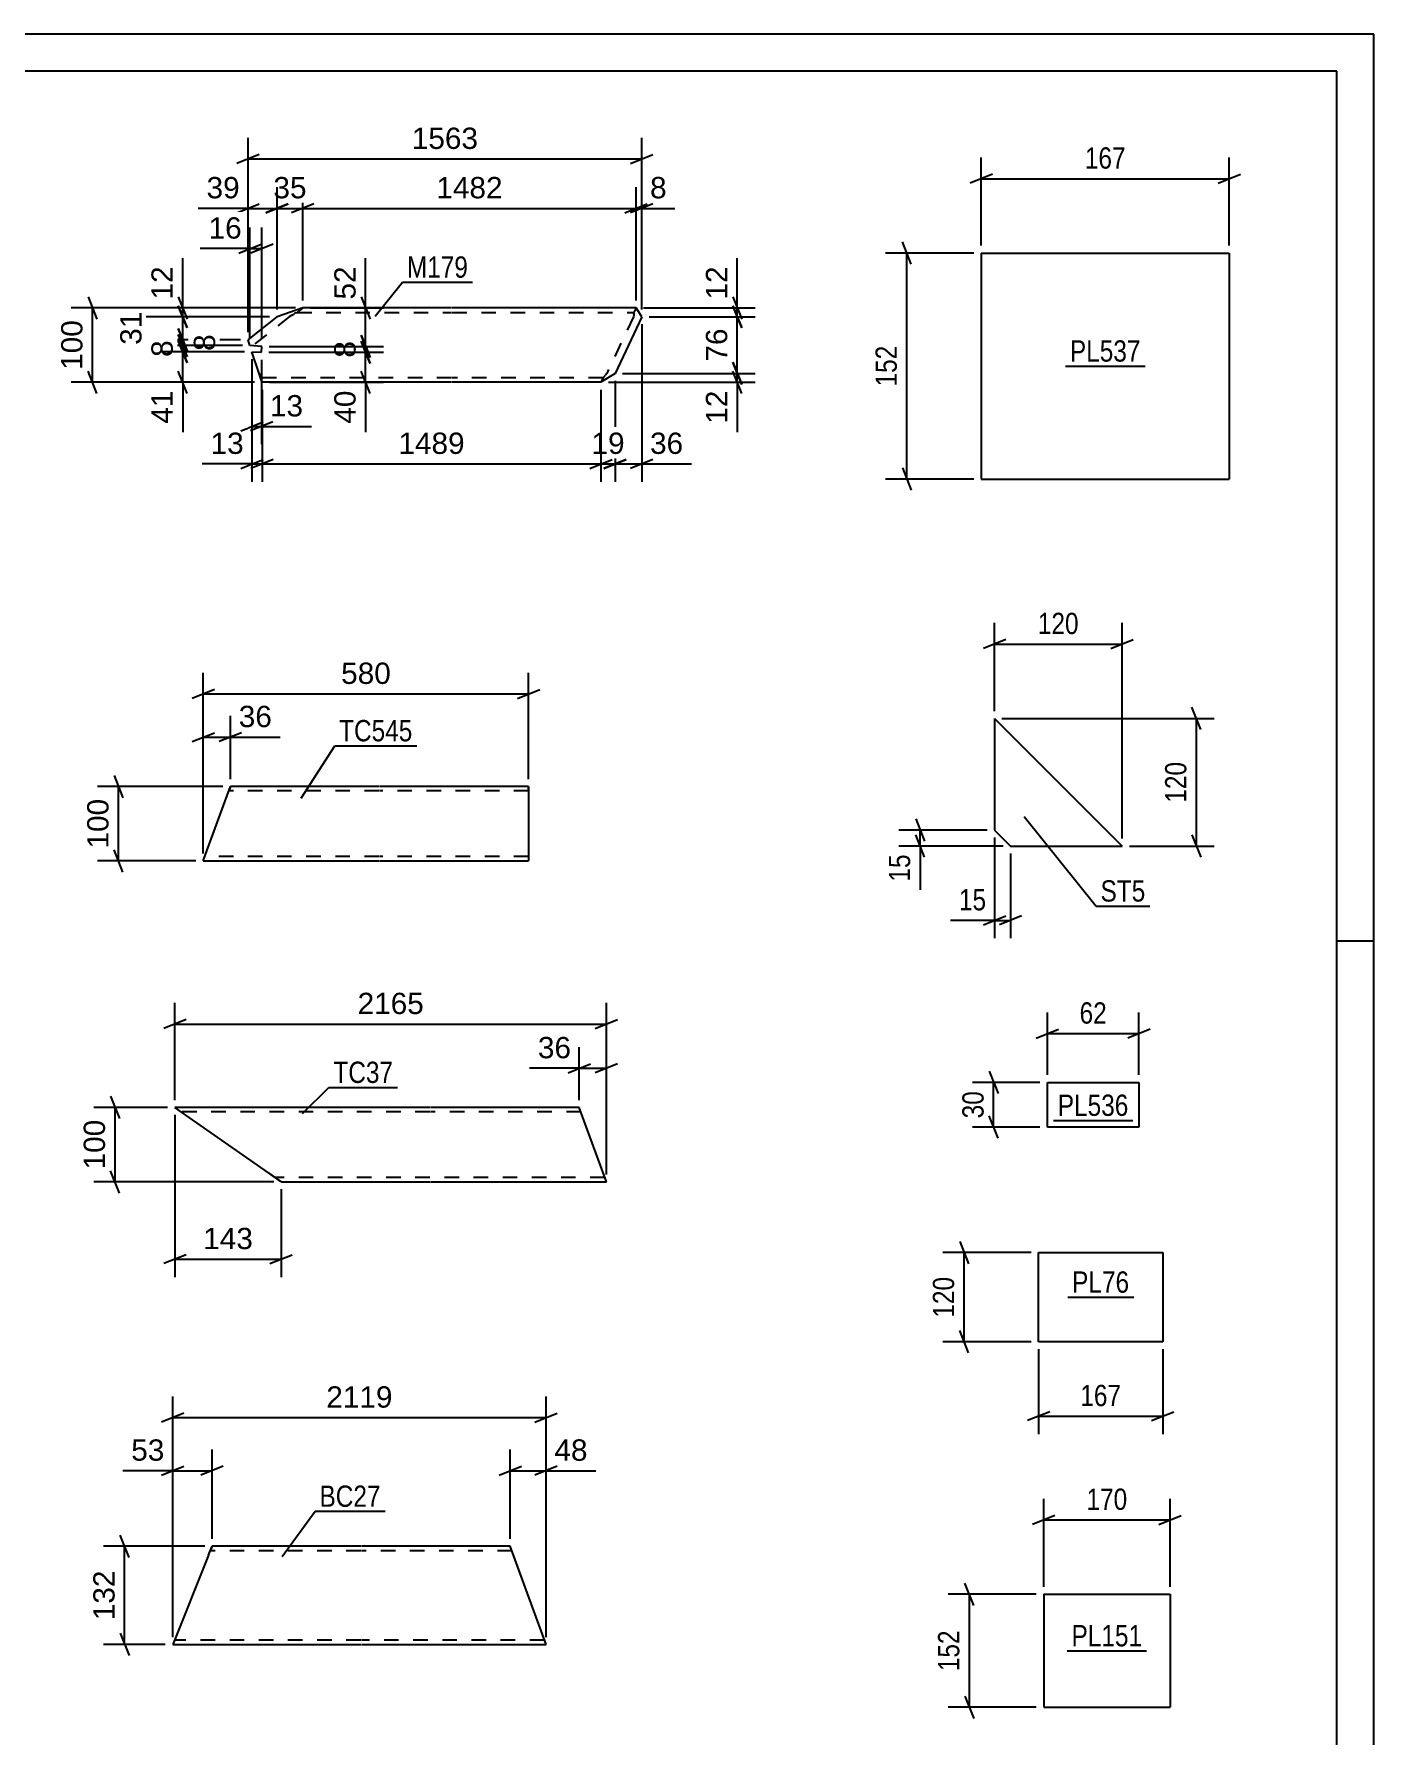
# Model space of a CAD drawing. Header units: millimetres. Extents: x 0 to 594, y 0 to 420.
# Drawn here: x 413.8 to 594, y 191.1 to 420 of the extents above; entities that cross this region are included whole.
import ezdxf

# ---------------------------------------------------------------- set-up
doc = ezdxf.new("R2010")
doc.units = ezdxf.units.MM
doc.linetypes.add('DXK_LINE_DOT2', pattern=[3.9198, 1.9599, -1.9599])
doc.styles.add('Arial', font='ARIAL.TTF', dxfattribs={"height": 0.2})
doc.styles.add('Arial Narrow', font='ARIALN.TTF', dxfattribs={"height": 0.2})

# ---------------------------------------------------------------- blocks, each defined once
blk = doc.blocks.new('Unknown-335479075-1133 - 26624')
at = {"color": 5, "linetype": 'Continuous'}
for p, q in [((594, 420), (0, 420)), ((594, 0), (594, 420)), ((589, 415), (5, 415)), ((589, 5), (589, 415)), ((594, 298), (589, 298))]:
    blk.add_line(p, q, dxfattribs=at)
blk = doc.blocks.new('Part-335479075-19653 - 19652')
at = {"color": 2, "linetype": 'Continuous'}
for p, q in [((445.32, 266.85), (432.75, 275.65)), ((467.03, 275.65), (432.75, 275.65)), ((487.13, 275.65), (467.13, 275.65)), ((490.77, 265.65), (487.13, 275.65)), ((445.32, 266.85), (447.03, 265.65)), ((447.03, 265.65), (467.03, 265.65)), ((467.13, 265.65), (490.77, 265.65))]:
    blk.add_line(p, q, dxfattribs=at)
at = {"color": 7, "linetype": 'DXK_LINE_DOT2'}
for p, q in [((467.03, 275.05), (433.61, 275.05)), ((487.35, 275.05), (467.13, 275.05)), ((446.9, 265.74), (445.32, 266.85)), ((467.03, 266.25), (446.17, 266.25)), ((490.55, 266.25), (467.13, 266.25))]:
    blk.add_line(p, q, dxfattribs=at)
blk = doc.blocks.new('Part-335479075-19620 - 19619')
at = {"color": 2, "linetype": 'Continuous'}
for p, q in [((449.94, 383.17), (446.48, 381.97)), ((469.94, 383.17), (449.94, 383.17)), ((494.76, 383.17), (470.04, 383.17)), ((495.52, 381.97), (494.76, 383.17)), ((442.58, 378.9), (446.48, 381.97)), ((495.52, 381.97), (491.94, 374.37)), ((442.84, 378.1), (442.58, 378.9)), ((444.44, 378), (442.84, 378.1)), ((444.39, 377.2), (444.44, 378)), ((443.11, 377.28), (444.39, 377.2)), ((444.06, 374.37), (443.11, 377.28)), ((444.43, 373.26), (444.06, 374.37)), ((444.46, 373.17), (444.43, 373.26)), ((469.94, 373.17), (444.46, 373.17)), ((490.04, 373.17), (470.04, 373.17)), ((491.94, 374.37), (490.04, 373.17))]:
    blk.add_line(p, q, dxfattribs=at)
at = {"color": 7, "linetype": 'DXK_LINE_DOT2'}
for p, q in [((448.46, 382.2), (448.74, 382.34)), ((448.74, 382.34), (448.82, 382.4)), ((448.74, 382.34), (448.82, 382.4)), ((449.05, 382.53), (448.82, 382.4)), ((449.05, 382.53), (449.18, 382.57)), ((449.94, 383.17), (449.18, 382.57)), ((449.18, 382.57), (469.94, 382.57)), ((470.04, 382.57), (494.47, 382.57)), ((494.76, 383.17), (494.47, 382.57)), ((494.5, 382.53), (494.47, 382.57)), ((494.5, 382.53), (494.47, 382.57)), ((494.48, 382.4), (494.47, 382.34)), ((494.47, 382.34), (494.48, 382.4)), ((494.47, 382.34), (494.47, 382.2)), ((494.5, 382.53), (494.48, 382.4)), ((448.12, 381.97), (443.17, 378.08)), ((448.46, 382.2), (448.12, 381.97)), ((494.4, 381.97), (490.81, 374.37)), ((494.47, 382.2), (494.4, 381.97)), ((444.06, 374.37), (444.34, 373.52)), ((469.94, 373.77), (444.26, 373.77)), ((490.33, 373.77), (470.04, 373.77)), ((490.33, 373.77), (490.04, 373.17)), ((490.4, 373.82), (490.33, 373.77)), ((490.33, 373.77), (490.4, 373.82)), ((490.4, 373.82), (490.5, 373.95)), ((490.5, 373.95), (490.53, 374)), ((490.5, 373.95), (490.53, 374)), ((490.53, 374), (490.67, 374.14)), ((490.81, 374.37), (490.67, 374.14))]:
    blk.add_line(p, q, dxfattribs=at)
blk = doc.blocks.new('Part-335479075-15423 - 15422')
at = {"color": 2, "linetype": 'Continuous'}
for p, q in [((541.18, 390.55), (541.18, 360.15)), ((541.18, 390.55), (574.54, 390.55)), ((574.54, 390.55), (574.54, 360.15)), ((541.18, 360.15), (574.54, 360.15))]:
    blk.add_line(p, q, dxfattribs=at)
blk = doc.blocks.new('Part-335479075-19628 - 19627')
at = {"color": 2, "linetype": 'Continuous'}
for p, q in [((439.77, 317.61), (440.2, 318.81)), ((460.2, 318.81), (440.2, 318.81)), ((480.3, 318.81), (460.3, 318.81)), ((480.3, 318.81), (480.3, 318.72)), ((480.3, 318.72), (480.3, 308.81)), ((436.56, 308.81), (439.77, 317.61)), ((436.56, 308.81), (460.2, 308.81)), ((460.3, 308.81), (480.3, 308.81))]:
    blk.add_line(p, q, dxfattribs=at)
at = {"color": 7, "linetype": 'DXK_LINE_DOT2'}
for p, q in [((460.2, 318.21), (439.99, 318.21)), ((440.17, 318.72), (440.08, 318.45)), ((440.2, 318.81), (440.17, 318.72)), ((480.3, 318.21), (460.3, 318.21)), ((480.3, 318.45), (480.3, 318.81)), ((460.2, 309.41), (436.78, 309.41)), ((480.3, 309.41), (460.3, 309.41)), ((436.56, 308.81), (436.6, 308.9))]:
    blk.add_line(p, q, dxfattribs=at)
blk = doc.blocks.new('Part-335479075-15430 - 15429')
at = {"color": 2, "linetype": 'Continuous'}
for p, q in [((549.59, 210.19), (549.59, 194.99)), ((549.59, 210.19), (566.57, 210.19)), ((566.57, 210.19), (566.57, 194.99)), ((549.59, 194.99), (566.57, 194.99))]:
    blk.add_line(p, q, dxfattribs=at)
blk = doc.blocks.new('Part-335479075-19661 - 19660')
at = {"color": 2, "linetype": 'Continuous'}
for p, q in [((437.27, 215.44), (432.45, 203.44)), ((437.27, 215.44), (437.75, 216.64)), ((457.75, 216.64), (437.75, 216.64)), ((477.85, 216.64), (457.85, 216.64)), ((482.65, 203.44), (477.85, 216.64)), ((432.45, 203.44), (457.75, 203.44)), ((457.85, 203.44), (482.65, 203.44))]:
    blk.add_line(p, q, dxfattribs=at)
at = {"color": 7, "linetype": 'DXK_LINE_DOT2'}
for p, q in [((457.75, 216.04), (437.51, 216.04)), ((437.71, 216.55), (437.61, 216.29)), ((437.75, 216.64), (437.71, 216.55)), ((478.07, 216.04), (457.85, 216.04)), ((457.75, 204.04), (432.69, 204.04)), ((482.43, 204.04), (457.85, 204.04))]:
    blk.add_line(p, q, dxfattribs=at)
blk = doc.blocks.new('Part-335479075-15569 - 15568')
at = {"color": 2, "linetype": 'Continuous'}
for p, q in [((542.97, 327.96), (542.97, 312.96)), ((542.97, 327.96), (560.12, 310.81)), ((542.97, 312.96), (545.12, 310.81)), ((545.12, 310.81), (560.12, 310.81))]:
    blk.add_line(p, q, dxfattribs=at)
blk = doc.blocks.new('Part-335479075-15453 - 15452')
at = {"color": 2, "linetype": 'Continuous'}
for p, q in [((548.89, 244.14), (548.89, 256.14)), ((548.89, 256.14), (565.6, 256.14)), ((565.6, 256.14), (565.6, 244.14)), ((565.6, 244.14), (548.89, 244.14))]:
    blk.add_line(p, q, dxfattribs=at)
blk = doc.blocks.new('Part-335479075-15471 - 15470')
at = {"color": 2, "linetype": 'Continuous'}
for p, q in [((550.08, 273.02), (550.08, 279.02)), ((550.08, 279.02), (562.39, 279.02)), ((562.39, 279.02), (562.39, 273.02)), ((562.39, 273.02), (550.08, 273.02))]:
    blk.add_line(p, q, dxfattribs=at)
blk = doc.blocks.new('StraightDimension-335479075-24578 - 19652')
at = {"color": 7, "linetype": 'Continuous'}
for p, q in [((424.09, 277.15), (425.29, 274.15)), ((431.75, 275.65), (421.84, 275.65)), ((424.69, 265.65), (424.69, 275.65)), ((446.03, 265.65), (421.84, 265.65)), ((425.29, 264.15), (424.09, 267.15))]:
    blk.add_line(p, q, dxfattribs=at)
at = {"color": 0}
blk.add_wipeout([(423.94, 274.59), (419.74, 274.59), (419.74, 266.72), (423.94, 266.72)], dxfattribs=at)
at = {"color": 3, "style": 'Arial'}
blk.add_text('100', height=2.865, rotation=90.0002, dxfattribs=at).set_placement((423.34, 267.32))
blk = doc.blocks.new('StraightDimension-335479075-24623 - 19652')
at = {"color": 7, "linetype": 'Continuous'}
for p, q in [((485.63, 280.32), (488.63, 281.52)), ((487.13, 276.65), (487.13, 283.77)), ((492.27, 281.52), (489.27, 280.32)), ((490.77, 266.65), (490.77, 283.77)), ((487.13, 280.92), (490.77, 280.92))]:
    blk.add_line(p, q, dxfattribs=at)
at = {"color": 0}
blk.add_wipeout([(486.6, 281.67), (486.6, 285.87), (480.96, 285.87), (480.96, 281.67)], dxfattribs=at)
at = {"color": 7, "linetype": 'Continuous'}
blk.add_line((487.13, 280.92), (480.43, 280.92), dxfattribs=at)
blk.add_line((487.13, 280.92), (480.43, 280.92), dxfattribs=at)
at = {"color": 3, "style": 'Arial'}
blk.add_text('36', height=2.865, dxfattribs=at).set_placement((481.56, 282.27))
blk = doc.blocks.new('StraightDimension-335479075-24554 - 19652')
at = {"color": 7, "linetype": 'Continuous'}
for p, q in [((432.75, 274.65), (432.75, 252.85)), ((447.03, 264.65), (447.03, 252.85)), ((434.25, 255.85), (431.25, 254.65)), ((432.75, 255.25), (447.03, 255.25)), ((445.53, 254.65), (448.53, 255.85))]:
    blk.add_line(p, q, dxfattribs=at)
at = {"color": 0}
blk.add_wipeout([(443.82, 256), (443.82, 260.2), (435.95, 260.2), (435.95, 256)], dxfattribs=at)
at = {"color": 3, "style": 'Arial'}
blk.add_text('143', height=2.865, dxfattribs=at).set_placement((436.55, 256.6))
blk = doc.blocks.new('StraightDimension-335479075-24606 - 19652')
at = {"color": 7, "linetype": 'Continuous'}
for p, q in [((432.75, 276.65), (432.75, 289.71)), ((490.77, 266.65), (490.77, 289.71)), ((434.25, 287.46), (431.25, 286.26)), ((432.75, 286.86), (490.77, 286.86)), ((489.27, 286.26), (492.27, 287.46))]:
    blk.add_line(p, q, dxfattribs=at)
at = {"color": 0}
blk.add_wipeout([(466.81, 287.61), (466.81, 291.81), (456.71, 291.81), (456.71, 287.61)], dxfattribs=at)
at = {"color": 3, "style": 'Arial'}
blk.add_text('2165', height=2.865, dxfattribs=at).set_placement((457.31, 288.21))
blk = doc.blocks.new('StraightDimension-335479075-23929 - 19619')
at = {"color": 7, "linetype": 'Continuous'}
for p, q in [((442.58, 379.9), (442.58, 406.05)), ((495.52, 382.97), (495.52, 406.05)), ((444.08, 403.8), (441.08, 402.6)), ((442.58, 403.2), (495.52, 403.2)), ((494.02, 402.6), (497.02, 403.8))]:
    blk.add_line(p, q, dxfattribs=at)
at = {"color": 0}
blk.add_wipeout([(474.09, 403.95), (474.09, 408.15), (464, 408.15), (464, 403.95)], dxfattribs=at)
at = {"color": 3, "style": 'Arial'}
blk.add_text('1563', height=2.865, dxfattribs=at).set_placement((464.6, 404.55))
blk = doc.blocks.new('StraightDimension-335479075-23931 - 19619')
at = {"color": 7, "linetype": 'Continuous'}
for p, q in [((494.76, 384.17), (494.76, 399.41)), ((495.52, 382.97), (495.52, 399.41)), ((493.26, 395.96), (496.26, 397.16)), ((497.02, 397.16), (494.02, 395.96)), ((494.76, 396.56), (495.52, 396.56))]:
    blk.add_line(p, q, dxfattribs=at)
at = {"color": 0}
blk.add_wipeout([(499.47, 397.31), (499.47, 401.51), (496.04, 401.51), (496.04, 397.31)], dxfattribs=at)
at = {"color": 7, "linetype": 'Continuous'}
blk.add_line((495.52, 396.56), (499.99, 396.56), dxfattribs=at)
blk.add_line((495.52, 396.56), (499.99, 396.56), dxfattribs=at)
at = {"color": 3, "style": 'Arial'}
blk.add_text('8', height=2.87, dxfattribs=at).set_placement((496.64, 397.91))
blk = doc.blocks.new('StraightDimension-335479075-24389 - 19619')
at = {"color": 7, "linetype": 'Continuous'}
for p, q in [((445.44, 378), (460.79, 378)), ((457.79, 379.5), (458.99, 376.5)), ((458.99, 375.7), (457.79, 378.7)), ((458.39, 377.2), (458.39, 378)), ((445.39, 377.2), (460.79, 377.2))]:
    blk.add_line(p, q, dxfattribs=at)
at = {"color": 0}
blk.add_wipeout([(457.64, 379.31), (453.44, 379.31), (453.44, 375.88), (457.64, 375.88)], dxfattribs=at)
at = {"color": 3, "style": 'Arial'}
blk.add_text('8', height=2.87, rotation=90.0002, dxfattribs=at).set_placement((457.04, 376.48))
blk = doc.blocks.new('StraightDimension-335479075-24190 - 19619')
at = {"color": 7, "linetype": 'Continuous'}
for p, q in [((433.2, 384.67), (434.4, 381.67)), ((448.94, 383.17), (430.95, 383.17)), ((434.4, 380.47), (433.2, 383.47)), ((433.8, 381.97), (433.8, 383.17)), ((445.48, 381.97), (430.95, 381.97))]:
    blk.add_line(p, q, dxfattribs=at)
at = {"color": 0}
blk.add_wipeout([(433.05, 389.34), (428.85, 389.34), (428.85, 383.7), (433.05, 383.7)], dxfattribs=at)
at = {"color": 7, "linetype": 'Continuous'}
blk.add_line((433.8, 383.17), (433.8, 389.87), dxfattribs=at)
blk.add_line((433.8, 383.17), (433.8, 389.87), dxfattribs=at)
at = {"color": 3, "style": 'Arial'}
blk.add_text('12', height=2.865, rotation=90.0002, dxfattribs=at).set_placement((432.45, 384.3))
blk = doc.blocks.new('StraightDimension-335479075-24390 - 19619')
at = {"color": 7, "linetype": 'Continuous'}
for p, q in [((457.79, 378.7), (458.99, 375.7)), ((445.39, 377.2), (460.79, 377.2)), ((458.39, 373.17), (458.39, 377.2)), ((445.46, 373.17), (460.79, 373.17)), ((458.99, 371.67), (457.79, 374.67))]:
    blk.add_line(p, q, dxfattribs=at)
at = {"color": 0}
blk.add_wipeout([(457.64, 372.65), (453.44, 372.65), (453.44, 367), (457.64, 367)], dxfattribs=at)
at = {"color": 7, "linetype": 'Continuous'}
blk.add_line((458.39, 373.17), (458.39, 366.47), dxfattribs=at)
blk.add_line((458.39, 373.17), (458.39, 366.47), dxfattribs=at)
at = {"color": 3, "style": 'Arial'}
blk.add_text('40', height=2.865, rotation=90.0002, dxfattribs=at).set_placement((457.04, 367.6))
blk = doc.blocks.new('StraightDimension-335479075-23932 - 19619')
at = {"color": 7, "linetype": 'Continuous'}
for p, q in [((449.94, 384.17), (449.94, 399.41)), ((494.76, 384.17), (494.76, 399.41)), ((451.44, 397.16), (448.44, 395.96)), ((449.94, 396.56), (494.76, 396.56)), ((493.26, 395.96), (496.26, 397.16))]:
    blk.add_line(p, q, dxfattribs=at)
at = {"color": 0}
blk.add_wipeout([(477.4, 397.31), (477.4, 401.51), (467.3, 401.51), (467.3, 397.31)], dxfattribs=at)
at = {"color": 3, "style": 'Arial'}
blk.add_text('1482', height=2.865, dxfattribs=at).set_placement((467.9, 397.91))
blk = doc.blocks.new('StraightDimension-335479075-23933 - 19619')
at = {"color": 7, "linetype": 'Continuous'}
for p, q in [((446.48, 382.97), (446.48, 399.41)), ((449.94, 384.17), (449.94, 399.41)), ((444.98, 395.96), (447.98, 397.16)), ((446.48, 396.56), (449.94, 396.56)), ((451.44, 397.16), (448.44, 395.96))]:
    blk.add_line(p, q, dxfattribs=at)
at = {"color": 0}
blk.add_wipeout([(451.03, 397.31), (451.03, 401.51), (445.39, 401.51), (445.39, 397.31)], dxfattribs=at)
at = {"color": 3, "style": 'Arial'}
blk.add_text('35', height=2.865, dxfattribs=at).set_placement((445.99, 397.91))
blk = doc.blocks.new('StraightDimension-335479075-23934 - 19619')
at = {"color": 7, "linetype": 'Continuous'}
for p, q in [((442.58, 379.9), (442.58, 399.41)), ((446.48, 382.97), (446.48, 399.41)), ((441.08, 395.96), (444.08, 397.16)), ((442.58, 396.56), (446.48, 396.56)), ((447.98, 397.16), (444.98, 395.96))]:
    blk.add_line(p, q, dxfattribs=at)
at = {"color": 0}
blk.add_wipeout([(442.05, 397.31), (442.05, 401.51), (436.4, 401.51), (436.4, 397.31)], dxfattribs=at)
at = {"color": 7, "linetype": 'Continuous'}
blk.add_line((442.58, 396.56), (435.88, 396.56), dxfattribs=at)
blk.add_line((442.58, 396.56), (435.88, 396.56), dxfattribs=at)
at = {"color": 3, "style": 'Arial'}
blk.add_text('39', height=2.865, dxfattribs=at).set_placement((437, 397.91))
blk = doc.blocks.new('StraightDimension-335479075-23975 - 19619')
at = {"color": 7, "linetype": 'Continuous'}
for p, q in [((495.52, 380.97), (495.52, 359.79)), ((491.94, 373.37), (491.94, 359.79)), ((490.44, 361.59), (493.44, 362.79)), ((491.94, 362.19), (495.52, 362.19)), ((497.02, 362.79), (494.02, 361.59))]:
    blk.add_line(p, q, dxfattribs=at)
at = {"color": 0}
blk.add_wipeout([(501.69, 362.94), (501.69, 367.14), (496.04, 367.14), (496.04, 362.94)], dxfattribs=at)
at = {"color": 7, "linetype": 'Continuous'}
blk.add_line((495.52, 362.19), (502.21, 362.19), dxfattribs=at)
blk.add_line((495.52, 362.19), (502.21, 362.19), dxfattribs=at)
at = {"color": 3, "style": 'Arial'}
blk.add_text('36', height=2.865, dxfattribs=at).set_placement((496.64, 363.54))
blk = doc.blocks.new('StraightDimension-335479075-23976 - 19619')
at = {"color": 7, "linetype": 'Continuous'}
for p, q in [((491.94, 373.37), (491.94, 359.79)), ((490.04, 372.17), (490.04, 359.79)), ((488.54, 361.59), (491.54, 362.79)), ((490.04, 362.19), (491.94, 362.19)), ((493.44, 362.79), (490.44, 361.59))]:
    blk.add_line(p, q, dxfattribs=at)
at = {"color": 0}
blk.add_wipeout([(493.81, 362.94), (493.81, 367.14), (488.17, 367.14), (488.17, 362.94)], dxfattribs=at)
at = {"color": 3, "style": 'Arial'}
blk.add_text('19', height=2.865, dxfattribs=at).set_placement((488.77, 363.54))
blk = doc.blocks.new('StraightDimension-335479075-23977 - 19619')
at = {"color": 7, "linetype": 'Continuous'}
for p, q in [((444.46, 372.17), (444.46, 359.79)), ((490.04, 372.17), (490.04, 359.79)), ((445.96, 362.79), (442.96, 361.59)), ((444.46, 362.19), (490.04, 362.19)), ((488.54, 361.59), (491.54, 362.79))]:
    blk.add_line(p, q, dxfattribs=at)
at = {"color": 0}
blk.add_wipeout([(472.3, 362.94), (472.3, 367.14), (462.2, 367.14), (462.2, 362.94)], dxfattribs=at)
at = {"color": 3, "style": 'Arial'}
blk.add_text('1489', height=2.865, dxfattribs=at).set_placement((462.8, 363.54))
blk = doc.blocks.new('StraightDimension-335479075-23978 - 19619')
at = {"color": 7, "linetype": 'Continuous'}
for p, q in [((443.11, 376.28), (443.11, 359.79)), ((444.46, 372.17), (444.46, 359.79)), ((441.61, 361.59), (444.61, 362.79)), ((445.96, 362.79), (442.96, 361.59)), ((443.11, 362.19), (444.46, 362.19))]:
    blk.add_line(p, q, dxfattribs=at)
at = {"color": 0}
blk.add_wipeout([(442.58, 362.94), (442.58, 367.14), (436.94, 367.14), (436.94, 362.94)], dxfattribs=at)
at = {"color": 7, "linetype": 'Continuous'}
blk.add_line((443.11, 362.19), (436.41, 362.19), dxfattribs=at)
blk.add_line((443.11, 362.19), (436.41, 362.19), dxfattribs=at)
at = {"color": 3, "style": 'Arial'}
blk.add_text('13', height=2.865, dxfattribs=at).set_placement((437.54, 363.54))
blk = doc.blocks.new('StraightDimension-335479075-24100 - 19619')
at = {"color": 7, "linetype": 'Continuous'}
for p, q in [((507.77, 384.67), (508.97, 381.67)), ((495.76, 383.17), (510.77, 383.17)), ((508.97, 380.47), (507.77, 383.47)), ((508.37, 381.97), (508.37, 383.17)), ((496.52, 381.97), (510.77, 381.97))]:
    blk.add_line(p, q, dxfattribs=at)
at = {"color": 0}
blk.add_wipeout([(507.62, 389.34), (503.42, 389.34), (503.42, 383.7), (507.62, 383.7)], dxfattribs=at)
at = {"color": 7, "linetype": 'Continuous'}
blk.add_line((508.37, 383.17), (508.37, 389.87), dxfattribs=at)
blk.add_line((508.37, 383.17), (508.37, 389.87), dxfattribs=at)
at = {"color": 3, "style": 'Arial'}
blk.add_text('12', height=2.865, rotation=90.0002, dxfattribs=at).set_placement((507.02, 384.3))
blk = doc.blocks.new('StraightDimension-335479075-24101 - 19619')
at = {"color": 7, "linetype": 'Continuous'}
for p, q in [((507.77, 383.47), (508.97, 380.47)), ((496.52, 381.97), (510.77, 381.97)), ((508.37, 374.37), (508.37, 381.97)), ((508.97, 372.87), (507.77, 375.87)), ((492.94, 374.37), (510.77, 374.37))]:
    blk.add_line(p, q, dxfattribs=at)
at = {"color": 0}
blk.add_wipeout([(507.62, 381), (503.42, 381), (503.42, 375.35), (507.62, 375.35)], dxfattribs=at)
at = {"color": 3, "style": 'Arial'}
blk.add_text('76', height=2.865, rotation=90.0002, dxfattribs=at).set_placement((507.02, 375.95))
blk = doc.blocks.new('StraightDimension-335479075-24102 - 19619')
at = {"color": 7, "linetype": 'Continuous'}
for p, q in [((507.77, 375.87), (508.97, 372.87)), ((491.04, 373.17), (510.77, 373.17)), ((492.94, 374.37), (510.77, 374.37)), ((508.97, 371.67), (507.77, 374.67)), ((508.37, 373.17), (508.37, 374.37))]:
    blk.add_line(p, q, dxfattribs=at)
at = {"color": 0}
blk.add_wipeout([(507.62, 372.65), (503.42, 372.65), (503.42, 367), (507.62, 367)], dxfattribs=at)
at = {"color": 7, "linetype": 'Continuous'}
blk.add_line((508.37, 373.17), (508.37, 366.47), dxfattribs=at)
blk.add_line((508.37, 373.17), (508.37, 366.47), dxfattribs=at)
at = {"color": 3, "style": 'Arial'}
blk.add_text('12', height=2.865, rotation=90.0002, dxfattribs=at).set_placement((507.02, 367.6))
blk = doc.blocks.new('StraightDimension-335479075-24191 - 19619')
at = {"color": 7, "linetype": 'Continuous'}
for p, q in [((433.2, 383.47), (434.4, 380.47)), ((445.48, 381.97), (426.75, 381.97)), ((434.4, 377.4), (433.2, 380.4)), ((433.8, 378.9), (433.8, 381.97)), ((441.58, 378.9), (426.75, 378.9))]:
    blk.add_line(p, q, dxfattribs=at)
at = {"color": 0}
blk.add_wipeout([(428.85, 383.26), (424.65, 383.26), (424.65, 377.61), (428.85, 377.61)], dxfattribs=at)
at = {"color": 3, "style": 'Arial'}
blk.add_text('31', height=2.865, rotation=90.0002, dxfattribs=at).set_placement((428.25, 378.21))
blk = doc.blocks.new('StraightDimension-335479075-24192 - 19619')
at = {"color": 7, "linetype": 'Continuous'}
for p, q in [((433.2, 380.4), (434.4, 377.4)), ((441.58, 378.9), (431.4, 378.9)), ((441.84, 378.1), (431.4, 378.1)), ((434.4, 376.6), (433.2, 379.6)), ((433.8, 378.1), (433.8, 378.9))]:
    blk.add_line(p, q, dxfattribs=at)
at = {"color": 0}
blk.add_wipeout([(438.75, 380.21), (434.55, 380.21), (434.55, 376.79), (438.75, 376.79)], dxfattribs=at)
at = {"color": 3, "style": 'Arial'}
blk.add_text('8', height=2.87, rotation=90.0002, dxfattribs=at).set_placement((438.15, 377.39))
blk = doc.blocks.new('StraightDimension-335479075-24193 - 19619')
at = {"color": 7, "linetype": 'Continuous'}
for p, q in [((441.84, 378.1), (430.95, 378.1)), ((433.2, 379.6), (434.4, 376.6)), ((434.4, 375.78), (433.2, 378.78)), ((433.8, 377.28), (433.8, 378.1)), ((442.11, 377.28), (430.95, 377.28))]:
    blk.add_line(p, q, dxfattribs=at)
at = {"color": 0}
blk.add_wipeout([(433.05, 379.4), (428.85, 379.4), (428.85, 375.98), (433.05, 375.98)], dxfattribs=at)
at = {"color": 3, "style": 'Arial'}
blk.add_text('8', height=2.87, rotation=90.0002, dxfattribs=at).set_placement((432.45, 376.58))
blk = doc.blocks.new('StraightDimension-335479075-24194 - 19619')
at = {"color": 7, "linetype": 'Continuous'}
for p, q in [((433.2, 378.78), (434.4, 375.78)), ((442.11, 377.28), (430.95, 377.28)), ((433.8, 373.17), (433.8, 377.28)), ((443.46, 373.17), (430.95, 373.17)), ((434.4, 371.67), (433.2, 374.67))]:
    blk.add_line(p, q, dxfattribs=at)
at = {"color": 0}
blk.add_wipeout([(433.05, 372.65), (428.85, 372.65), (428.85, 367), (433.05, 367)], dxfattribs=at)
at = {"color": 7, "linetype": 'Continuous'}
blk.add_line((433.8, 373.17), (433.8, 366.47), dxfattribs=at)
blk.add_line((433.8, 373.17), (433.8, 366.47), dxfattribs=at)
at = {"color": 3, "style": 'Arial'}
blk.add_text('41', height=2.865, rotation=90.0002, dxfattribs=at).set_placement((432.45, 367.6))
blk = doc.blocks.new('StraightDimension-335479075-24356 - 19619')
at = {"color": 7, "linetype": 'Continuous'}
for p, q in [((421.06, 384.67), (422.26, 381.67)), ((448.94, 383.17), (418.81, 383.17)), ((421.66, 373.17), (421.66, 383.17)), ((443.46, 373.17), (418.81, 373.17)), ((422.26, 371.67), (421.06, 374.67))]:
    blk.add_line(p, q, dxfattribs=at)
at = {"color": 0}
blk.add_wipeout([(420.91, 382.11), (416.71, 382.11), (416.71, 374.24), (420.91, 374.24)], dxfattribs=at)
at = {"color": 3, "style": 'Arial'}
blk.add_text('100', height=2.865, rotation=90.0002, dxfattribs=at).set_placement((420.31, 374.84))
blk = doc.blocks.new('StraightDimension-335479075-24388 - 19619')
at = {"color": 7, "linetype": 'Continuous'}
for p, q in [((457.79, 384.67), (458.99, 381.67)), ((450.94, 383.17), (460.79, 383.17)), ((458.39, 378), (458.39, 383.17)), ((445.44, 378), (460.79, 378)), ((458.99, 376.5), (457.79, 379.5))]:
    blk.add_line(p, q, dxfattribs=at)
at = {"color": 0}
blk.add_wipeout([(457.64, 389.34), (453.44, 389.34), (453.44, 383.7), (457.64, 383.7)], dxfattribs=at)
at = {"color": 7, "linetype": 'Continuous'}
blk.add_line((458.39, 383.17), (458.39, 389.87), dxfattribs=at)
blk.add_line((458.39, 383.17), (458.39, 389.87), dxfattribs=at)
at = {"color": 3, "style": 'Arial'}
blk.add_text('52', height=2.865, rotation=90.0002, dxfattribs=at).set_placement((457.04, 384.3))
blk = doc.blocks.new('StraightDimension-335479075-24466 - 19619')
at = {"color": 7, "linetype": 'Continuous'}
for p, q in [((442.84, 379.1), (442.84, 393.99)), ((444.44, 379), (444.44, 393.99)), ((441.34, 390.54), (444.34, 391.74)), ((445.94, 391.74), (442.94, 390.54)), ((442.84, 391.14), (444.44, 391.14))]:
    blk.add_line(p, q, dxfattribs=at)
at = {"color": 0}
blk.add_wipeout([(442.31, 391.89), (442.31, 396.09), (436.67, 396.09), (436.67, 391.89)], dxfattribs=at)
at = {"color": 7, "linetype": 'Continuous'}
blk.add_line((442.84, 391.14), (436.14, 391.14), dxfattribs=at)
blk.add_line((442.84, 391.14), (436.14, 391.14), dxfattribs=at)
at = {"color": 3, "style": 'Arial'}
blk.add_text('16', height=2.865, dxfattribs=at).set_placement((437.27, 392.49))
blk = doc.blocks.new('StraightDimension-335479075-24494 - 19619')
at = {"color": 7, "linetype": 'Continuous'}
for p, q in [((443.11, 376.28), (443.11, 364.83)), ((444.39, 376.2), (444.39, 364.83)), ((441.61, 366.63), (444.61, 367.83)), ((445.89, 367.83), (442.89, 366.63)), ((443.11, 367.23), (444.39, 367.23))]:
    blk.add_line(p, q, dxfattribs=at)
at = {"color": 0}
blk.add_wipeout([(450.56, 367.98), (450.56, 372.18), (444.92, 372.18), (444.92, 367.98)], dxfattribs=at)
at = {"color": 7, "linetype": 'Continuous'}
blk.add_line((444.39, 367.23), (451.09, 367.23), dxfattribs=at)
blk.add_line((444.39, 367.23), (451.09, 367.23), dxfattribs=at)
at = {"color": 3, "style": 'Arial'}
blk.add_text('13', height=2.865, dxfattribs=at).set_placement((445.52, 368.58))
blk = doc.blocks.new('StraightDimension-335479075-16151 - 15422')
at = {"color": 7, "linetype": 'Continuous'}
for p, q in [((531.78, 389.05), (530.58, 392.05)), ((540.18, 390.55), (528.33, 390.55)), ((531.18, 360.15), (531.18, 390.55)), ((530.58, 361.65), (531.78, 358.65)), ((540.18, 360.15), (528.33, 360.15))]:
    blk.add_line(p, q, dxfattribs=at)
at = {"color": 0}
blk.add_wipeout([(530.43, 378.69), (526.23, 378.69), (526.23, 372.01), (530.43, 372.01)], dxfattribs=at)
at = {"color": 3, "style": 'Arial Narrow'}
blk.add_text('152', height=2.863, rotation=90.0002, dxfattribs=at).set_placement((529.83, 372.61))
blk = doc.blocks.new('StraightDimension-335479075-16155 - 15422')
at = {"color": 7, "linetype": 'Continuous'}
for p, q in [((541.18, 391.55), (541.18, 403.4)), ((574.54, 391.55), (574.54, 403.4)), ((542.68, 401.15), (539.68, 399.95)), ((541.18, 400.55), (574.54, 400.55)), ((573.04, 399.95), (576.04, 401.15))]:
    blk.add_line(p, q, dxfattribs=at)
at = {"color": 0}
blk.add_wipeout([(561.2, 401.3), (561.2, 405.5), (554.52, 405.5), (554.52, 401.3)], dxfattribs=at)
at = {"color": 3, "style": 'Arial Narrow'}
blk.add_text('167', height=2.863, dxfattribs=at).set_placement((555.12, 401.9))
blk = doc.blocks.new('StraightDimension-335479075-24525 - 19627')
at = {"color": 7, "linetype": 'Continuous'}
for p, q in [((436.56, 309.81), (436.56, 328.3)), ((440.2, 319.81), (440.2, 328.3)), ((435.06, 324.85), (438.06, 326.05)), ((436.56, 325.45), (440.2, 325.45)), ((441.7, 326.05), (438.7, 324.85))]:
    blk.add_line(p, q, dxfattribs=at)
at = {"color": 0}
blk.add_wipeout([(446.38, 326.2), (446.38, 330.4), (440.73, 330.4), (440.73, 326.2)], dxfattribs=at)
at = {"color": 7, "linetype": 'Continuous'}
blk.add_line((440.2, 325.45), (446.9, 325.45), dxfattribs=at)
blk.add_line((440.2, 325.45), (446.9, 325.45), dxfattribs=at)
at = {"color": 3, "style": 'Arial'}
blk.add_text('36', height=2.865, dxfattribs=at).set_placement((441.33, 326.8))
blk = doc.blocks.new('StraightDimension-335479075-24543 - 19627')
at = {"color": 7, "linetype": 'Continuous'}
for p, q in [((438.06, 331.86), (435.06, 330.66)), ((436.56, 309.81), (436.56, 334.11)), ((478.8, 330.66), (481.8, 331.86)), ((480.3, 319.81), (480.3, 334.11)), ((436.56, 331.26), (480.3, 331.26))]:
    blk.add_line(p, q, dxfattribs=at)
at = {"color": 0}
blk.add_wipeout([(462.37, 332.01), (462.37, 336.21), (454.5, 336.21), (454.5, 332.01)], dxfattribs=at)
at = {"color": 3, "style": 'Arial'}
blk.add_text('580', height=2.865, dxfattribs=at).set_placement((455.1, 332.61))
blk = doc.blocks.new('StraightDimension-335479075-24740 - 19627')
at = {"color": 7, "linetype": 'Continuous'}
for p, q in [((439.2, 318.81), (422.31, 318.81)), ((424.56, 320.31), (425.76, 317.31)), ((425.16, 308.81), (425.16, 318.81)), ((425.76, 307.31), (424.56, 310.31)), ((435.56, 308.81), (422.31, 308.81))]:
    blk.add_line(p, q, dxfattribs=at)
at = {"color": 0}
blk.add_wipeout([(424.41, 317.74), (420.21, 317.74), (420.21, 309.87), (424.41, 309.87)], dxfattribs=at)
at = {"color": 3, "style": 'Arial'}
blk.add_text('100', height=2.865, rotation=90.0002, dxfattribs=at).set_placement((423.81, 310.47))
blk = doc.blocks.new('StraightDimension-335479075-16163 - 15429')
at = {"color": 7, "linetype": 'Continuous'}
for p, q in [((549.59, 211.19), (549.59, 223.04)), ((566.57, 211.19), (566.57, 223.04)), ((551.09, 220.79), (548.09, 219.59)), ((549.59, 220.19), (566.57, 220.19)), ((565.07, 219.59), (568.07, 220.79))]:
    blk.add_line(p, q, dxfattribs=at)
at = {"color": 0}
blk.add_wipeout([(561.42, 220.94), (561.42, 225.14), (554.74, 225.14), (554.74, 220.94)], dxfattribs=at)
at = {"color": 3, "style": 'Arial Narrow'}
blk.add_text('170', height=2.863, dxfattribs=at).set_placement((555.34, 221.54))
blk = doc.blocks.new('StraightDimension-335479075-16159 - 15429')
at = {"color": 7, "linetype": 'Continuous'}
for p, q in [((540.19, 208.69), (538.99, 211.69)), ((548.59, 210.19), (536.74, 210.19)), ((539.59, 194.99), (539.59, 210.19)), ((548.59, 194.99), (536.74, 194.99)), ((538.99, 196.49), (540.19, 193.49))]:
    blk.add_line(p, q, dxfattribs=at)
at = {"color": 0}
blk.add_wipeout([(538.84, 205.93), (534.64, 205.93), (534.64, 199.25), (538.84, 199.25)], dxfattribs=at)
at = {"color": 3, "style": 'Arial Narrow'}
blk.add_text('152', height=2.863, rotation=90.0002, dxfattribs=at).set_placement((538.24, 199.85))
blk = doc.blocks.new('StraightDimension-335479075-24652 - 19660')
at = {"color": 7, "linetype": 'Continuous'}
for p, q in [((477.85, 217.64), (477.85, 229.65)), ((482.65, 204.44), (482.65, 229.65)), ((476.35, 226.2), (479.35, 227.4)), ((477.85, 226.8), (482.65, 226.8)), ((484.15, 227.4), (481.15, 226.2))]:
    blk.add_line(p, q, dxfattribs=at)
at = {"color": 0}
blk.add_wipeout([(488.82, 227.55), (488.82, 231.75), (483.18, 231.75), (483.18, 227.55)], dxfattribs=at)
at = {"color": 7, "linetype": 'Continuous'}
blk.add_line((482.65, 226.8), (489.35, 226.8), dxfattribs=at)
blk.add_line((482.65, 226.8), (489.35, 226.8), dxfattribs=at)
at = {"color": 3, "style": 'Arial'}
blk.add_text('48', height=2.865, dxfattribs=at).set_placement((483.78, 228.15))
blk = doc.blocks.new('StraightDimension-335479075-24758 - 19660')
at = {"color": 7, "linetype": 'Continuous'}
for p, q in [((426.58, 215.14), (425.38, 218.14)), ((436.75, 216.64), (423.13, 216.64)), ((425.98, 203.44), (425.98, 216.64)), ((425.38, 204.94), (426.58, 201.94)), ((431.45, 203.44), (423.13, 203.44))]:
    blk.add_line(p, q, dxfattribs=at)
at = {"color": 0}
blk.add_wipeout([(425.23, 213.97), (421.03, 213.97), (421.03, 206.1), (425.23, 206.1)], dxfattribs=at)
at = {"color": 3, "style": 'Arial'}
blk.add_text('132', height=2.865, rotation=90.0002, dxfattribs=at).set_placement((424.63, 206.7))
blk = doc.blocks.new('StraightDimension-335479075-24654 - 19660')
at = {"color": 7, "linetype": 'Continuous'}
for p, q in [((432.45, 204.44), (432.45, 229.65)), ((437.75, 217.64), (437.75, 229.65)), ((430.95, 226.2), (433.95, 227.4)), ((432.45, 226.8), (437.75, 226.8)), ((439.25, 227.4), (436.25, 226.2))]:
    blk.add_line(p, q, dxfattribs=at)
at = {"color": 0}
blk.add_wipeout([(431.92, 227.55), (431.92, 231.75), (426.27, 231.75), (426.27, 227.55)], dxfattribs=at)
at = {"color": 7, "linetype": 'Continuous'}
blk.add_line((432.45, 226.8), (425.75, 226.8), dxfattribs=at)
blk.add_line((432.45, 226.8), (425.75, 226.8), dxfattribs=at)
at = {"color": 3, "style": 'Arial'}
blk.add_text('53', height=2.865, dxfattribs=at).set_placement((426.87, 228.15))
blk = doc.blocks.new('StraightDimension-335479075-24712 - 19660')
at = {"color": 7, "linetype": 'Continuous'}
for p, q in [((432.45, 204.44), (432.45, 236.79)), ((482.65, 204.44), (482.65, 236.79)), ((433.95, 234.54), (430.95, 233.34)), ((432.45, 233.94), (482.65, 233.94)), ((481.15, 233.34), (484.15, 234.54))]:
    blk.add_line(p, q, dxfattribs=at)
at = {"color": 0}
blk.add_wipeout([(462.6, 234.69), (462.6, 238.89), (452.5, 238.89), (452.5, 234.69)], dxfattribs=at)
at = {"color": 3, "style": 'Arial'}
blk.add_text('2119', height=2.865, dxfattribs=at).set_placement((453.1, 235.29))
blk = doc.blocks.new('StraightDimension-335479075-16367 - 15568')
at = {"color": 7, "linetype": 'Continuous'}
for p, q in [((532.37, 314.46), (533.57, 311.46)), ((541.97, 312.96), (530.12, 312.96)), ((533.57, 309.31), (532.37, 312.31)), ((532.97, 310.81), (532.97, 312.96)), ((544.12, 310.81), (530.12, 310.81))]:
    blk.add_line(p, q, dxfattribs=at)
at = {"color": 0}
blk.add_wipeout([(532.22, 310.29), (528.02, 310.29), (528.02, 305.43), (532.22, 305.43)], dxfattribs=at)
at = {"color": 7, "linetype": 'Continuous'}
blk.add_line((532.97, 310.81), (532.97, 304.91), dxfattribs=at)
blk.add_line((532.97, 310.81), (532.97, 304.91), dxfattribs=at)
at = {"color": 3, "style": 'Arial Narrow'}
blk.add_text('15', height=2.863, rotation=90.0002, dxfattribs=at).set_placement((531.62, 306.03))
blk = doc.blocks.new('StraightDimension-335479075-16359 - 15568')
at = {"color": 7, "linetype": 'Continuous'}
for p, q in [((542.97, 311.96), (542.97, 298.41)), ((545.12, 309.81), (545.12, 298.41)), ((541.47, 300.21), (544.47, 301.41)), ((542.97, 300.81), (545.12, 300.81)), ((546.62, 301.41), (543.62, 300.21))]:
    blk.add_line(p, q, dxfattribs=at)
at = {"color": 0}
blk.add_wipeout([(542.45, 301.56), (542.45, 305.76), (537.59, 305.76), (537.59, 301.56)], dxfattribs=at)
at = {"color": 7, "linetype": 'Continuous'}
blk.add_line((542.97, 300.81), (537.07, 300.81), dxfattribs=at)
blk.add_line((542.97, 300.81), (537.07, 300.81), dxfattribs=at)
at = {"color": 3, "style": 'Arial Narrow'}
blk.add_text('15', height=2.863, dxfattribs=at).set_placement((538.19, 302.16))
blk = doc.blocks.new('StraightDimension-335479075-16371 - 15568')
at = {"color": 7, "linetype": 'Continuous'}
for p, q in [((543.97, 327.96), (572.52, 327.96)), ((570.72, 326.46), (569.52, 329.46)), ((570.12, 310.81), (570.12, 327.96)), ((569.52, 312.31), (570.72, 309.31)), ((561.12, 310.81), (572.52, 310.81))]:
    blk.add_line(p, q, dxfattribs=at)
at = {"color": 0}
blk.add_wipeout([(569.37, 322.73), (565.17, 322.73), (565.17, 316.04), (569.37, 316.04)], dxfattribs=at)
at = {"color": 3, "style": 'Arial Narrow'}
blk.add_text('120', height=2.863, rotation=90.0002, dxfattribs=at).set_placement((568.77, 316.64))
blk = doc.blocks.new('StraightDimension-335479075-16363 - 15568')
at = {"color": 7, "linetype": 'Continuous'}
for p, q in [((542.97, 328.96), (542.97, 340.81)), ((560.12, 311.81), (560.12, 340.81)), ((544.47, 338.56), (541.47, 337.36)), ((542.97, 337.96), (560.12, 337.96)), ((558.62, 337.36), (561.62, 338.56))]:
    blk.add_line(p, q, dxfattribs=at)
at = {"color": 0}
blk.add_wipeout([(554.89, 338.71), (554.89, 342.91), (548.2, 342.91), (548.2, 338.71)], dxfattribs=at)
at = {"color": 3, "style": 'Arial Narrow'}
blk.add_text('120', height=2.863, dxfattribs=at).set_placement((548.8, 339.31))
blk = doc.blocks.new('StraightDimension-335479075-16243 - 15452')
at = {"color": 7, "linetype": 'Continuous'}
for p, q in [((538.29, 257.64), (539.49, 254.64)), ((547.89, 256.14), (536.04, 256.14)), ((538.89, 244.14), (538.89, 256.14)), ((539.49, 242.64), (538.29, 245.64)), ((547.89, 244.14), (536.04, 244.14))]:
    blk.add_line(p, q, dxfattribs=at)
at = {"color": 0}
blk.add_wipeout([(538.14, 253.48), (533.94, 253.48), (533.94, 246.79), (538.14, 246.79)], dxfattribs=at)
at = {"color": 3, "style": 'Arial Narrow'}
blk.add_text('120', height=2.863, rotation=90.0002, dxfattribs=at).set_placement((537.54, 247.39))
blk = doc.blocks.new('StraightDimension-335479075-16247 - 15452')
at = {"color": 7, "linetype": 'Continuous'}
for p, q in [((548.89, 243.14), (548.89, 231.74)), ((565.6, 243.14), (565.6, 231.74)), ((550.39, 234.74), (547.39, 233.54)), ((548.89, 234.14), (565.6, 234.14)), ((564.1, 233.54), (567.1, 234.74))]:
    blk.add_line(p, q, dxfattribs=at)
at = {"color": 0}
blk.add_wipeout([(560.59, 234.89), (560.59, 239.09), (553.91, 239.09), (553.91, 234.89)], dxfattribs=at)
at = {"color": 3, "style": 'Arial Narrow'}
blk.add_text('167', height=2.863, dxfattribs=at).set_placement((554.51, 235.49))
blk = doc.blocks.new('StraightDimension-335479075-16251 - 15470')
at = {"color": 7, "linetype": 'Continuous'}
for p, q in [((542.25, 280.52), (543.45, 277.52)), ((549.08, 279.02), (540, 279.02)), ((542.85, 273.02), (542.85, 279.02)), ((549.08, 273.02), (540, 273.02)), ((543.45, 271.52), (542.25, 274.52))]:
    blk.add_line(p, q, dxfattribs=at)
at = {"color": 0}
blk.add_wipeout([(542.1, 278.45), (537.9, 278.45), (537.9, 273.59), (542.1, 273.59)], dxfattribs=at)
at = {"color": 3, "style": 'Arial Narrow'}
blk.add_text('30', height=2.863, rotation=90.0002, dxfattribs=at).set_placement((541.5, 274.19))
blk = doc.blocks.new('StraightDimension-335479075-16255 - 15470')
at = {"color": 7, "linetype": 'Continuous'}
for p, q in [((550.08, 280.02), (550.08, 288.43)), ((562.39, 280.02), (562.39, 288.43)), ((548.58, 284.98), (551.58, 286.18)), ((563.89, 286.18), (560.89, 284.98)), ((550.08, 285.58), (562.39, 285.58))]:
    blk.add_line(p, q, dxfattribs=at)
at = {"color": 0}
blk.add_wipeout([(558.67, 286.33), (558.67, 290.53), (553.81, 290.53), (553.81, 286.33)], dxfattribs=at)
at = {"color": 3, "style": 'Arial Narrow'}
blk.add_text('62', height=2.863, dxfattribs=at).set_placement((554.41, 286.93))
blk = doc.blocks.new('Mark-335479075-19691 - 19652')
at = {"color": 0}
blk.add_wipeout([(462.1, 278.95), (462.1, 281.95), (454.06, 281.95), (454.06, 278.95)], dxfattribs=at)
blk.add_wipeout([(462.1, 278.95), (462.1, 281.95), (454.06, 281.95), (454.06, 278.95)], dxfattribs=at)
at = {"color": 30, "linetype": 'Continuous'}
for p, q in [((449.92, 274.82), (453.46, 278.35)), ((453.46, 278.35), (462.7, 278.35))]:
    blk.add_line(p, q, dxfattribs=at)
at = {"color": 3, "style": 'Arial Narrow'}
blk.add_text('TC37', height=2.863, dxfattribs=at).set_placement((454.06, 278.95))
blk = doc.blocks.new('Mark-335479075-19703 - 19619')
at = {"color": 0}
blk.add_wipeout([(472.17, 387.23), (472.17, 390.23), (463.94, 390.23), (463.94, 387.23)], dxfattribs=at)
blk.add_wipeout([(472.17, 387.23), (472.17, 390.23), (463.94, 390.23), (463.94, 387.23)], dxfattribs=at)
at = {"color": 30, "linetype": 'Continuous'}
for p, q in [((459.66, 382.07), (463.34, 386.63)), ((463.34, 386.63), (472.77, 386.63))]:
    blk.add_line(p, q, dxfattribs=at)
at = {"color": 3, "style": 'Arial Narrow'}
blk.add_text('M179', height=2.863, dxfattribs=at).set_placement((463.94, 387.23))
blk = doc.blocks.new('Mark-335479075-16492 - 15422')
at = {"color": 0}
blk.add_wipeout([(562.61, 375.95), (562.61, 378.95), (553.11, 378.95), (553.11, 375.95)], dxfattribs=at)
blk.add_wipeout([(562.61, 375.95), (562.61, 378.95), (553.11, 378.95), (553.11, 375.95)], dxfattribs=at)
at = {"color": 30, "linetype": 'Continuous'}
blk.add_line((552.51, 375.35), (563.21, 375.35), dxfattribs=at)
at = {"color": 3, "style": 'Arial Narrow'}
blk.add_text('PL537', height=2.863, dxfattribs=at).set_placement((553.11, 375.95))
blk = doc.blocks.new('Mark-335479075-19700 - 19627')
at = {"color": 0}
blk.add_wipeout([(464.69, 324.89), (464.69, 327.89), (454.83, 327.89), (454.83, 324.89)], dxfattribs=at)
blk.add_wipeout([(464.69, 324.89), (464.69, 327.89), (454.83, 327.89), (454.83, 324.89)], dxfattribs=at)
at = {"color": 30, "linetype": 'Continuous'}
for p, q in [((449.71, 317.26), (454.23, 324.29)), ((454.23, 324.29), (465.29, 324.29))]:
    blk.add_line(p, q, dxfattribs=at)
at = {"color": 3, "style": 'Arial Narrow'}
blk.add_text('TC545', height=2.863, dxfattribs=at).set_placement((454.83, 324.89))
blk = doc.blocks.new('Mark-335479075-16495 - 15429')
at = {"color": 0}
blk.add_wipeout([(562.83, 203.19), (562.83, 206.19), (553.33, 206.19), (553.33, 203.19)], dxfattribs=at)
blk.add_wipeout([(562.83, 203.19), (562.83, 206.19), (553.33, 206.19), (553.33, 203.19)], dxfattribs=at)
at = {"color": 30, "linetype": 'Continuous'}
blk.add_line((552.73, 202.59), (563.43, 202.59), dxfattribs=at)
at = {"color": 3, "style": 'Arial Narrow'}
blk.add_text('PL151', height=2.863, dxfattribs=at).set_placement((553.33, 203.19))
blk = doc.blocks.new('Mark-335479075-19688 - 19660')
at = {"color": 0}
blk.add_wipeout([(460.41, 221.95), (460.41, 224.95), (452.19, 224.95), (452.19, 221.95)], dxfattribs=at)
blk.add_wipeout([(460.41, 221.95), (460.41, 224.95), (452.19, 224.95), (452.19, 221.95)], dxfattribs=at)
at = {"color": 30, "linetype": 'Continuous'}
for p, q in [((447.17, 215.29), (451.59, 221.35)), ((451.59, 221.35), (461.01, 221.35))]:
    blk.add_line(p, q, dxfattribs=at)
at = {"color": 3, "style": 'Arial Narrow'}
blk.add_text('BC27', height=2.863, dxfattribs=at).set_placement((452.19, 221.95))
blk = doc.blocks.new('Mark-335479075-16556 - 15568')
at = {"color": 0}
blk.add_wipeout([(563.26, 303.34), (563.26, 306.34), (557.23, 306.34), (557.23, 303.34)], dxfattribs=at)
blk.add_wipeout([(563.26, 303.34), (563.26, 306.34), (557.23, 306.34), (557.23, 303.34)], dxfattribs=at)
at = {"color": 30, "linetype": 'Continuous'}
for p, q in [((546.94, 314.79), (556.63, 302.74)), ((556.63, 302.74), (563.86, 302.74))]:
    blk.add_line(p, q, dxfattribs=at)
at = {"color": 3, "style": 'Arial Narrow'}
blk.add_text('ST5', height=2.863, dxfattribs=at).set_placement((557.23, 303.34))
blk = doc.blocks.new('Mark-335479075-16506 - 15452')
at = {"color": 0}
blk.add_wipeout([(561.09, 250.74), (561.09, 253.74), (553.41, 253.74), (553.41, 250.74)], dxfattribs=at)
blk.add_wipeout([(561.09, 250.74), (561.09, 253.74), (553.41, 253.74), (553.41, 250.74)], dxfattribs=at)
at = {"color": 30, "linetype": 'Continuous'}
blk.add_line((552.81, 250.14), (561.69, 250.14), dxfattribs=at)
at = {"color": 3, "style": 'Arial Narrow'}
blk.add_text('PL76', height=2.863, dxfattribs=at).set_placement((553.41, 250.74))
blk = doc.blocks.new('Mark-335479075-16509 - 15470')
at = {"color": 0}
blk.add_wipeout([(560.99, 274.52), (560.99, 277.52), (551.48, 277.52), (551.48, 274.52)], dxfattribs=at)
blk.add_wipeout([(560.99, 274.52), (560.99, 277.52), (551.48, 277.52), (551.48, 274.52)], dxfattribs=at)
at = {"color": 30, "linetype": 'Continuous'}
blk.add_line((550.88, 273.92), (561.59, 273.92), dxfattribs=at)
at = {"color": 3, "style": 'Arial Narrow'}
blk.add_text('PL536', height=2.863, dxfattribs=at).set_placement((551.48, 274.52))

msp = doc.modelspace()

# ---------------------------------------------------------------- block references
for name in ['Unknown-335479075-1133 - 26624', 'Part-335479075-15423 - 15422', 'Part-335479075-19620 - 19619', 'Part-335479075-15569 - 15568', 'Part-335479075-19628 - 19627', 'Part-335479075-15471 - 15470', 'Part-335479075-19653 - 19652', 'Part-335479075-15453 - 15452', 'Part-335479075-19661 - 19660', 'Part-335479075-15430 - 15429']:
    msp.add_blockref(name, (0, 0))

# ---------------------------------------------------------------- next in the draw order: block references
for name in ['StraightDimension-335479075-23929 - 19619', 'StraightDimension-335479075-16151 - 15422', 'Mark-335479075-16492 - 15422', 'StraightDimension-335479075-24525 - 19627', 'StraightDimension-335479075-16367 - 15568', 'StraightDimension-335479075-24623 - 19652', 'StraightDimension-335479075-16251 - 15470', 'StraightDimension-335479075-24578 - 19652', 'Mark-335479075-16509 - 15470', 'StraightDimension-335479075-16243 - 15452', 'Mark-335479075-16506 - 15452', 'StraightDimension-335479075-24652 - 19660', 'StraightDimension-335479075-16163 - 15429', 'StraightDimension-335479075-24758 - 19660', 'Mark-335479075-16495 - 15429']:
    msp.add_blockref(name, (0, 0))

# ---------------------------------------------------------------- next in the draw order: block references
for name in ['StraightDimension-335479075-16155 - 15422', 'StraightDimension-335479075-23931 - 19619', 'StraightDimension-335479075-23975 - 19619', 'StraightDimension-335479075-24389 - 19619', 'StraightDimension-335479075-24543 - 19627', 'StraightDimension-335479075-16359 - 15568', 'StraightDimension-335479075-16255 - 15470', 'StraightDimension-335479075-24554 - 19652', 'StraightDimension-335479075-16247 - 15452', 'StraightDimension-335479075-24654 - 19660', 'StraightDimension-335479075-16159 - 15429']:
    msp.add_blockref(name, (0, 0))

# ---------------------------------------------------------------- next in the draw order: block references
for name in ['StraightDimension-335479075-24190 - 19619', 'StraightDimension-335479075-24390 - 19619', 'StraightDimension-335479075-23976 - 19619', 'Mark-335479075-19700 - 19627', 'StraightDimension-335479075-16371 - 15568', 'StraightDimension-335479075-24740 - 19627', 'StraightDimension-335479075-24606 - 19652', 'StraightDimension-335479075-24712 - 19660']:
    msp.add_blockref(name, (0, 0))

# ---------------------------------------------------------------- next in the draw order: block references
for name in ['StraightDimension-335479075-23932 - 19619', 'StraightDimension-335479075-23977 - 19619', 'StraightDimension-335479075-16363 - 15568', 'Mark-335479075-19691 - 19652', 'Mark-335479075-19688 - 19660']:
    msp.add_blockref(name, (0, 0))

# ---------------------------------------------------------------- next in the draw order: block references
for name in ['StraightDimension-335479075-23933 - 19619', 'StraightDimension-335479075-24100 - 19619', 'StraightDimension-335479075-23978 - 19619', 'Mark-335479075-16556 - 15568']:
    msp.add_blockref(name, (0, 0))

# ---------------------------------------------------------------- next in the draw order: block references
for name in ['StraightDimension-335479075-23934 - 19619', 'StraightDimension-335479075-24101 - 19619']:
    msp.add_blockref(name, (0, 0))

# ---------------------------------------------------------------- next in the draw order: block references
for name in ['StraightDimension-335479075-24191 - 19619', 'StraightDimension-335479075-24102 - 19619']:
    msp.add_blockref(name, (0, 0))

# ---------------------------------------------------------------- next in the draw order: block references
msp.add_blockref('StraightDimension-335479075-24192 - 19619', (0, 0))

# ---------------------------------------------------------------- next in the draw order: block references
msp.add_blockref('StraightDimension-335479075-24193 - 19619', (0, 0))

# ---------------------------------------------------------------- next in the draw order: block references
msp.add_blockref('StraightDimension-335479075-24194 - 19619', (0, 0))

# ---------------------------------------------------------------- next in the draw order: block references
msp.add_blockref('StraightDimension-335479075-24356 - 19619', (0, 0))

# ---------------------------------------------------------------- next in the draw order: block references
msp.add_blockref('StraightDimension-335479075-24388 - 19619', (0, 0))

# ---------------------------------------------------------------- next in the draw order: block references
for name in ['StraightDimension-335479075-24466 - 19619', 'Mark-335479075-19703 - 19619', 'StraightDimension-335479075-24494 - 19619']:
    msp.add_blockref(name, (0, 0))

doc.saveas('drawing.dxf')
